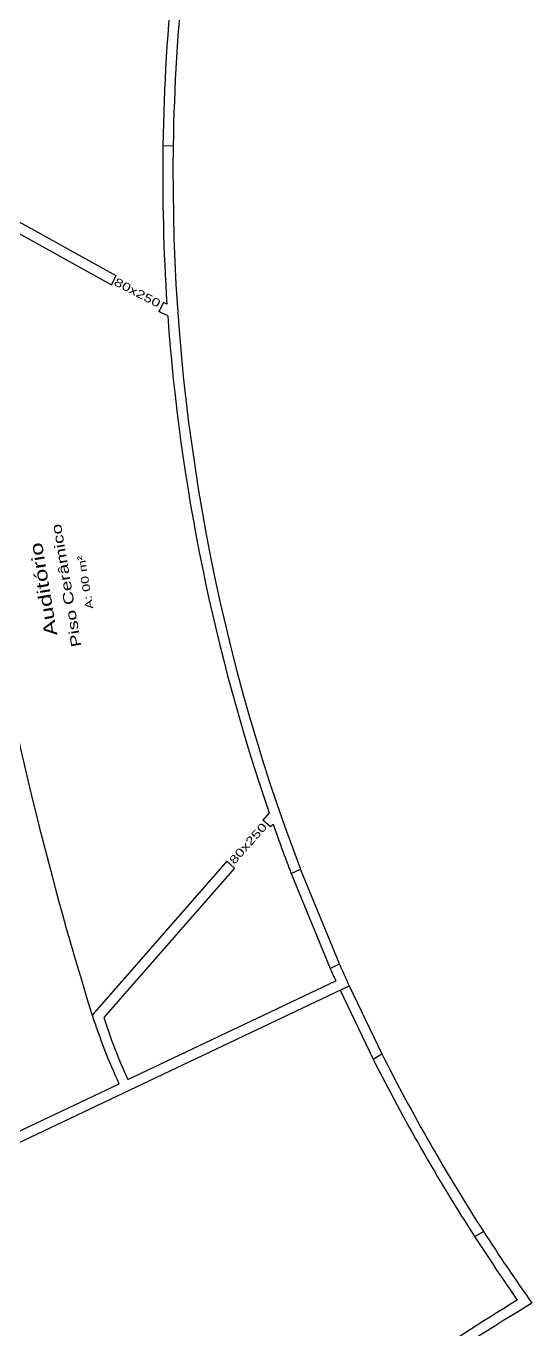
# Model space of a CAD drawing. Header units: inches. Extents: x -18604 to 2753, y -9056 to 3482.
# Drawn here: x -8881 to -8138, y -1437 to 475 of the extents above; entities that cross this region are included whole.
import ezdxf
from ezdxf.enums import TextEntityAlignment as Align

# ---------------------------------------------------------------- set-up
doc = ezdxf.new("R2010")
doc.units = ezdxf.units.IN
for name, color, linetype in [('ESPECARQ', 2, 'Continuous'), ('ESQUADRIA', 2, 'Continuous'), ('FORÇA 2', 2, 'Continuous'), ('Parede', 6, 'Continuous'), ('TEXTO', 2, 'Continuous'), ('TEXTO_AREAS', 146, 'Continuous')]:
    doc.layers.add(name, color=color, linetype=linetype)
doc.styles.add('REGUA100', font='GOTHIC.TTF', dxfattribs={"width": 1.4})
doc.styles.add('REGUA60', font='GOTHIC.TTF', dxfattribs={"width": 1.4})

# ---------------------------------------------------------------- blocks, each defined once
blk = doc.blocks.new('INDUNI1')
at = {"color": 0, "style": 'REGUA100', "width": 1.4, "flags": 8}
for tag, p in [('NOME1', (0, 0)), ('NOME2', (0, -4.29))]:
    blk.add_attdef(tag, text='', height=2.5, dxfattribs=at).set_placement(p, align=Align.CENTER)
at = {"layer": 'ESPECARQ', "style": 'REGUA60', "width": 1.4}
blk.add_attdef('AREA', text='', height=1.5, dxfattribs=at).set_placement((0, -7.81), align=Align.CENTER)
at = {"layer": 'ESPECARQ', "style": 'REGUA60', "width": 1.4, "flags": 8}
for tag, p in [('PISO', (0, -10.31)), ('REVPAR', (0, -12.81)), ('PEDIR', (0, -15.31))]:
    blk.add_attdef(tag, text='', height=1.5, dxfattribs=at).set_placement(p, align=Align.CENTER)

msp = doc.modelspace()

# ---------------------------------------------------------------- linework, layer by layer
at = {"layer": 'ESQUADRIA'}
for p, q in [((-8420.9, -900, 63.4), (-8478, -761.1, 63.4)), ((-8491.6, -767.6, 63.4), (-8434.4, -906.5, 63.4)), ((-8406.5, -932, 63.4), (-8358.4, -1032, 63.4)), ((-8419.8, -938.3, 63.4), (-8371.5, -1039.5, 63.4))]:
    msp.add_line(p, q, dxfattribs=at)
for centre, radius, start, end in [((-5805.5, 256.3, 63.4), 2874.6, 173.9555, 179.1245), ((-5805.5, 256.3, 63.4), 2859.6, 173.9316, 179.1278), ((-5805.5, 256.3, 63.4), 2874.6, 212.7761, 215.0113), ((-5805.5, 256.3, 63.4), 2859.6, 212.7918, 215.3319), ((-6086.5, -4786.6, 63.4), 3976.9, 121.4231, 124.0987), ((-6086.5, -4786.6, 63.4), 3961.9, 121.1915, 124.0858)]:
    msp.add_arc(centre, radius, start, end, dxfattribs=at)
at = {"layer": 'FORÇA 2'}
msp.add_arc((-3866.8, 556.4, 63.4), 5149.8, 183.5793, 197.3029, dxfattribs=at)
at = {"layer": 'Parede'}
for p, q in [((-8679.8, 300.2, 63.4), (-8664.8, 299.8, 63.4)), ((-9006.5, 234.9, 63.4), (-8755.4, 96.1, 63.4)), ((-8992, 244, 63.4), (-8748.8, 109.7, 63.4)), ((-8748.8, 109.7, 63.4), (-8755.4, 96.1, 63.4)), ((-8679.1, 70.2, 63.4), (-8685.6, 56.7, 63.4)), ((-8673.9, 67.7, 63.4), (-8679.1, 70.2, 63.4)), ((-8672.7, 50.5, 63.4), (-8685.6, 56.7, 63.4)), ((-8523.9, -678.5, 63.4), (-8533.3, -689.2, 63.4)), ((-8522, -699.1, 63.4), (-8533.3, -689.2, 63.4)), ((-8518.2, -694.8, 63.4), (-8522, -699.1, 63.4)), ((-8585.9, -749.4, 63.4), (-8783.5, -975.2, 63.4)), ((-8574.7, -759.3, 63.4), (-8766.4, -978.5, 63.4)), ((-8574.7, -759.3, 63.4), (-8585.9, -749.4, 63.4)), ((-8491.6, -767.6, 63.4), (-8478, -761.1, 63.4)), ((-8434.4, -906.5, 63.4), (-8420.9, -900, 63.4)), ((-9157.6, -1288.6, 63.4), (-8406.5, -932, 63.4)), ((-8731.4, -1069.6, 63.4), (-8426.3, -924.8, 63.4)), ((-8371.5, -1039.5, 63.4), (-8358.4, -1032, 63.4)), ((-10007.3, -1675.6, 63.4), (-8744.2, -1075.7, 63.4)), ((-8222.4, -1299.8, 63.4), (-8209.4, -1292.4, 63.4))]:
    msp.add_line(p, q, dxfattribs=at)
for centre, radius, start, end in [((-5805.5, 256.3, 63.4), 2874.6, 179.1245, 183.7625), ((-5805.5, 256.3, 63.4), 2859.6, 179.1278, 200.8427), ((-5805.5, 256.3, 63.4), 2874.6, 184.1066, 198.9774), ((-5805.5, 256.3, 63.4), 2874.6, 199.3215, 200.8665), ((-5805.5, 256.3, 63.4), 2874.6, 203.8609, 204.2596), ((-5805.5, 256.3, 63.4), 2859.6, 203.8528, 204.5542), ((-7919.7, -695.5, 63.4), 908, 197.9415, 204.7547), ((-8025, -745.4, 63.4), 777.2, 197.4533, 204.6553), ((-5805.5, 256.3, 63.4), 2859.6, 206.7781, 212.7918), ((-5805.5, 256.3, 63.4), 2874.6, 206.7938, 212.7761)]:
    msp.add_arc(centre, radius, start, end, dxfattribs=at)

# ---------------------------------------------------------------- block references
at = {"layer": 'TEXTO'}
ref = msp.add_blockref('INDUNI1', (-8846, -349.1, 1881.4), dxfattribs=dict(at, xscale=7.499999999991298, yscale=7.5, zscale=7.5, rotation=99.51934543529087))
ref.add_attrib('NOME1', 'Auditório', dxfattribs={"layer": '0', "color": 0, "height": 18.75, "rotation": 99.5193, "style": 'REGUA100', "width": 1.4, "flags": 8}).set_placement((-8846, -349.1, 1881.4), align=Align.CENTER)
ref.add_attrib('NOME2', 'Piso Cerâmico', dxfattribs={"layer": '0', "color": 0, "height": 15, "rotation": 99.5193, "style": 'REGUA100', "width": 1.4, "flags": 8}).set_placement((-8814.3, -343.8, 1881.4), align=Align.CENTER)
ref.add_attrib('AREA', 'A: 00 m²', dxfattribs={"layer": 'ESPECARQ', "height": 11.25, "rotation": 99.5193, "style": 'REGUA60', "width": 1.4}).set_placement((-8788.2, -339.4, 1881.4), align=Align.CENTER)

# ---------------------------------------------------------------- texts
at = {"layer": 'TEXTO_AREAS', "style": 'REGUA100', "width": 1.4}
for rotation, p in [(332.4284, (-8752.7, 96.4)), (48.5154, (-8574.9, -754.9))]:
    msp.add_text('80x250', height=12, rotation=rotation, dxfattribs=at).set_placement(p)

doc.saveas('drawing.dxf')
